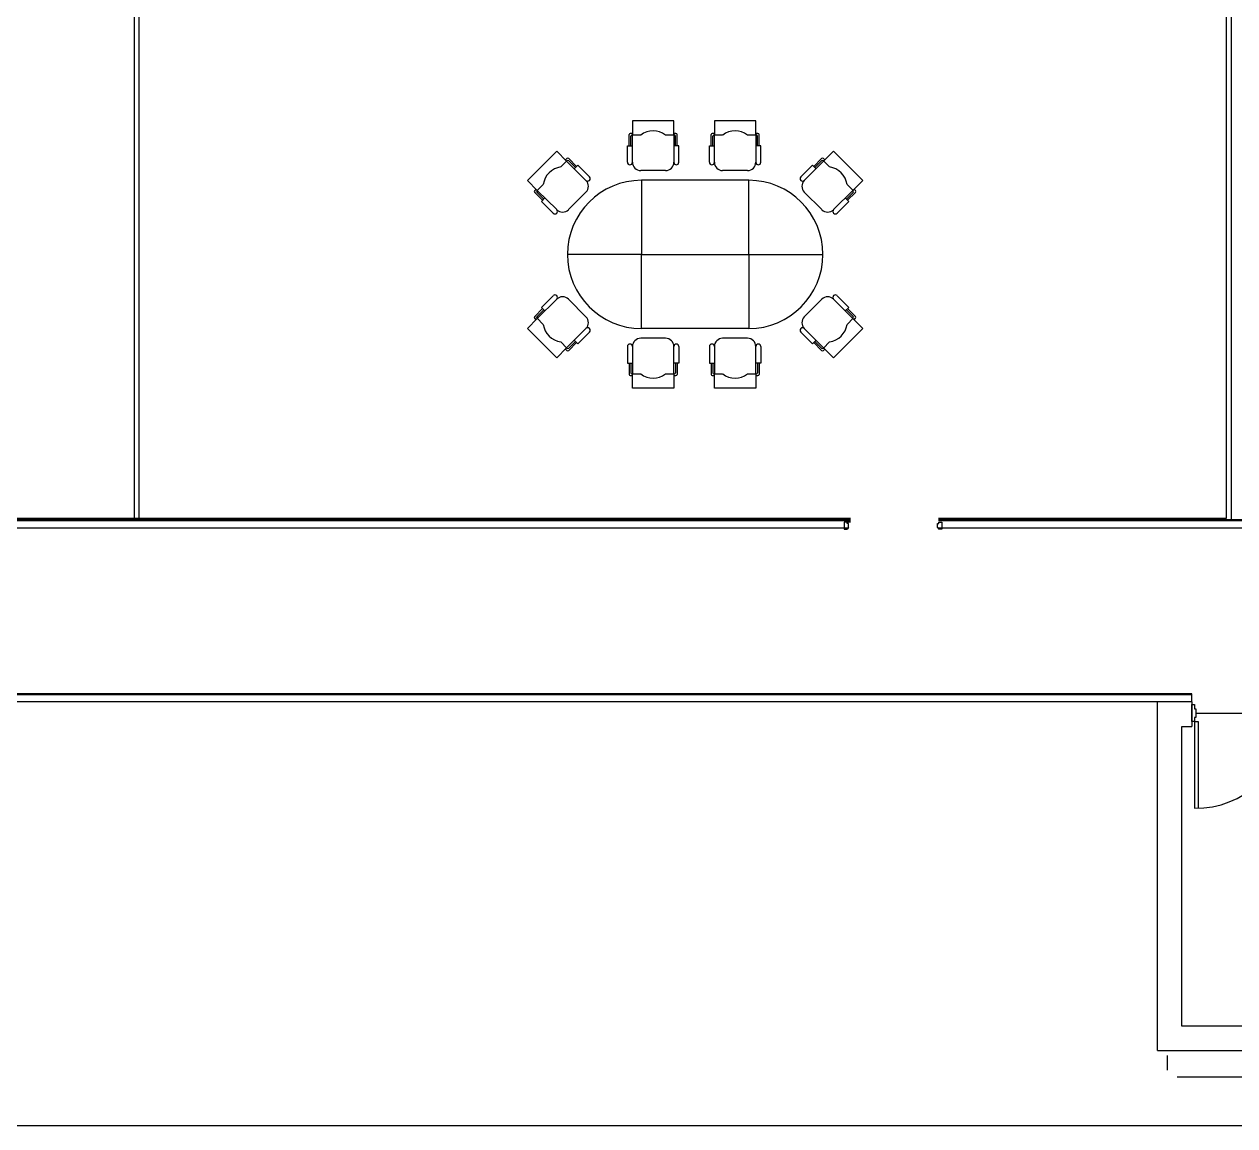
# Model space of a CAD drawing. Header units: millimetres. Extents: x 391350 to 515311, y -283575 to -199845.
# Drawn here: x 403769 to 416187, y -283575 to -272278 of the extents above; entities that cross this region are included whole.
import ezdxf

# ---------------------------------------------------------------- set-up
doc = ezdxf.new("R2010")
doc.units = ezdxf.units.MM
doc.layers.add('Evac_Exit', color=6, linetype='Continuous')

msp = doc.modelspace()

# ---------------------------------------------------------------- linework, layer by layer
at = {"color": 0}
for p, q in [((404895, -259873), (404895, -277348)), ((404945, -259873), (404945, -277348)), ((416098, -259873), (416098, -277348)), ((416148, -259873), (416148, -277360)), ((410008, -273269), (410008, -273414)), ((410433, -273269), (410008, -273269)), ((410433, -273414), (410433, -273269)), ((411273, -273269), (410848, -273269)), ((410848, -273269), (410848, -273414)), ((411273, -273414), (411273, -273269)), ((409974, -273524), (409974, -273410)), ((409986, -273397), (410008, -273397)), ((409991, -273524), (409991, -273427)), ((410003, -273414), (410093, -273414)), ((410008, -273694), (410008, -273414)), ((410348, -273414), (410437, -273414)), ((410433, -273397), (410454, -273397)), ((410433, -273414), (410433, -273694)), ((410450, -273524), (410450, -273427)), ((410467, -273524), (410467, -273410)), ((410814, -273524), (410814, -273410)), ((410827, -273397), (410848, -273397)), ((410831, -273524), (410831, -273427)), ((410844, -273414), (410933, -273414)), ((410848, -273694), (410848, -273414)), ((411188, -273414), (411277, -273414)), ((411273, -273397), (411294, -273397)), ((411273, -273414), (411273, -273694)), ((411290, -273524), (411290, -273427)), ((411307, -273524), (411307, -273410)), ((408930, -273880), (409231, -273579)), ((409231, -273579), (409333, -273681)), ((409336, -273678), (409273, -273742)), ((409336, -273654), (409321, -273669)), ((409531, -273880), (409333, -273681)), ((409435, -273736), (409354, -273654)), ((409423, -273748), (409354, -273678)), ((411771, -273880), (411969, -273681)), ((411867, -273736), (411948, -273654)), ((411879, -273748), (411948, -273678)), ((411966, -273654), (411981, -273669)), ((411966, -273678), (412029, -273742)), ((412071, -273579), (411969, -273681)), ((412372, -273880), (412071, -273579)), ((410348, -273779), (410093, -273779)), ((411188, -273779), (410933, -273779)), ((409032, -273982), (408930, -273880)), ((409092, -273922), (409029, -273985)), ((412209, -273922), (412273, -273985)), ((412270, -273982), (412372, -273880)), ((409020, -273970), (409005, -273985)), ((409086, -274084), (409005, -274003)), ((409098, -274072), (409029, -274003)), ((409032, -273982), (409231, -274180)), ((409351, -274180), (409531, -274000)), ((411951, -274180), (411771, -274000)), ((412270, -273982), (412071, -274180)), ((412203, -274072), (412273, -274003)), ((412215, -274084), (412297, -274003)), ((412282, -273970), (412297, -273985)), ((410101, -274639), (409341, -274639)), ((411201, -274639), (411961, -274639)), ((409032, -275297), (409231, -275098)), ((409351, -275098), (409531, -275279)), ((411951, -275098), (411771, -275279)), ((412270, -275297), (412071, -275098)), ((409032, -275297), (408930, -275399)), ((409086, -275195), (409005, -275276)), ((409020, -275309), (409005, -275294)), ((409098, -275207), (409029, -275276)), ((409092, -275357), (409029, -275294)), ((412203, -275207), (412273, -275276)), ((412209, -275357), (412273, -275294)), ((412215, -275195), (412297, -275276)), ((412270, -275297), (412372, -275399)), ((412282, -275309), (412297, -275294)), ((408930, -275399), (409231, -275699)), ((409531, -275399), (409333, -275597)), ((411771, -275399), (411969, -275597)), ((412372, -275399), (412071, -275699)), ((409336, -275600), (409273, -275537)), ((409423, -275531), (409354, -275600)), ((409435, -275543), (409354, -275624)), ((410348, -275499), (410093, -275499)), ((411188, -275499), (410933, -275499)), ((411867, -275543), (411948, -275624)), ((411879, -275531), (411948, -275600)), ((411966, -275600), (412029, -275537)), ((409231, -275699), (409333, -275597)), ((409336, -275624), (409321, -275609)), ((410008, -275584), (410008, -275865)), ((410433, -275865), (410433, -275584)), ((410848, -275584), (410848, -275865)), ((411273, -275865), (411273, -275584)), ((411966, -275624), (411981, -275609)), ((412071, -275699), (411969, -275597)), ((409974, -275754), (409974, -275869)), ((409991, -275754), (409991, -275852)), ((410450, -275754), (410450, -275852)), ((410467, -275754), (410467, -275869)), ((410814, -275754), (410814, -275869)), ((410831, -275754), (410831, -275852)), ((411290, -275754), (411290, -275852)), ((411307, -275754), (411307, -275869)), ((409986, -275882), (410008, -275882)), ((410003, -275865), (410093, -275865)), ((410008, -276009), (410008, -275865)), ((410348, -275865), (410437, -275865)), ((410433, -275865), (410433, -276009)), ((410433, -275882), (410454, -275882)), ((410827, -275882), (410848, -275882)), ((410844, -275865), (410933, -275865)), ((410848, -276009), (410848, -275865)), ((411188, -275865), (411277, -275865)), ((411273, -275865), (411273, -276009)), ((411273, -275882), (411294, -275882)), ((410433, -276009), (410008, -276009)), ((411273, -276009), (410848, -276009)), ((412246, -277348), (395516, -277348)), ((412246, -277360), (395516, -277360)), ((412246, -277370), (395516, -277370)), ((412180, -277384), (412180, -277456)), ((412246, -277384), (412180, -277384)), ((412211, -277399), (412211, -277384)), ((412224, -277399), (412211, -277399)), ((412224, -277438), (412224, -277399)), ((413137, -277438), (413137, -277399)), ((413137, -277399), (413150, -277399)), ((416098, -277348), (413148, -277348)), ((430845, -277360), (413149, -277360)), ((430895, -277370), (413149, -277370)), ((413150, -277399), (413150, -277384)), ((413150, -277384), (413180, -277384)), ((413180, -277384), (413180, -277456)), ((412219, -277445), (395466, -277445)), ((412180, -277456), (412211, -277456)), ((412224, -277438), (412211, -277456)), ((413137, -277438), (413150, -277456)), ((430895, -277445), (413142, -277445)), ((413180, -277456), (413150, -277456)), ((415745, -279145), (395466, -279145)), ((415745, -279154), (395466, -279154)), ((415745, -279229), (415745, -279145)), ((415745, -279229), (395466, -279229)), ((415395, -282804), (415395, -279229)), ((415745, -279229), (415395, -279229)), ((415745, -279229), (415745, -279479)), ((415745, -279430), (415745, -279256)), ((415745, -279256), (415775, -279256)), ((415775, -279256), (415775, -279299)), ((415775, -279299), (415788, -279299)), ((415788, -279387), (415775, -279387)), ((415775, -279387), (415775, -279430)), ((415788, -279299), (415788, -279387)), ((415645, -279479), (415745, -279479)), ((415645, -282554), (415645, -279479)), ((415775, -279430), (415745, -279430)), ((415775, -279430), (415775, -280319)), ((415810, -279430), (415810, -280319)), ((424145, -282554), (415645, -282554)), ((415395, -282804), (424395, -282804)), ((415495, -283004), (415495, -282854)), ((415595, -283074), (420195, -283074))]:
    msp.add_line(p, q, dxfattribs=at)
for points in [[(391350, -248700), (449973, -248700), (449973, -283575), (391350, -283575)], [(410101, -274639), (411201, -274639), (411201, -273879), (410101, -273879)], [(410101, -274639), (411201, -274639), (411201, -275399), (410101, -275399)]]:
    msp.add_lwpolyline(points, close=True, dxfattribs=at)
for points in [[(409957, -273694), (409957, -273524), (410008, -273524)], [(410484, -273694), (410484, -273524), (410433, -273524)], [(410797, -273694), (410797, -273524), (410848, -273524)], [(411324, -273694), (411324, -273524), (411273, -273524)], [(409567, -273844), (409447, -273724), (409411, -273760)], [(411735, -273844), (411855, -273724), (411891, -273760)], [(409195, -274216), (409074, -274096), (409110, -274060)], [(412107, -274216), (412227, -274096), (412191, -274060)], [(409195, -275062), (409074, -275183), (409110, -275219)], [(412107, -275062), (412227, -275183), (412191, -275219)], [(409567, -275435), (409447, -275555), (409411, -275519)], [(411735, -275435), (411855, -275555), (411891, -275519)], [(409957, -275584), (409957, -275754), (410008, -275754)], [(410484, -275584), (410484, -275754), (410433, -275754)], [(410797, -275584), (410797, -275754), (410848, -275754)], [(411324, -275584), (411324, -275754), (411273, -275754)], [(404945, -277348), (412246, -277348)], [(413148, -277348), (416098, -277348)], [(415775, -279430), (415810, -279430)]]:
    msp.add_lwpolyline(points, dxfattribs=at)
for centre, radius, start, end in [((409986, -273410), 12.8, 90, 180), ((410003, -273427), 12.8, 90, 180), ((410220, -273584), 212, 53.1301, 126.8699), ((410437, -273427), 12.8, 0, 90), ((410454, -273410), 12.8, 0, 90), ((410827, -273410), 12.8, 90, 180), ((410844, -273427), 12.8, 90, 180), ((411061, -273584), 212, 53.1301, 126.8699), ((411277, -273427), 12.8, 0, 90), ((411294, -273410), 12.8, 0, 90), ((409345, -273663), 12.8, 45, 135), ((409345, -273687), 12.8, 45, 135), ((409982, -273694), 25.5, 180, 0), ((410093, -273694), 85, 180, 270), ((410348, -273694), 85, 270, 0), ((410458, -273694), 25.5, 180, 0), ((410823, -273694), 25.5, 180, 0), ((410933, -273694), 85, 180, 270), ((411188, -273694), 85, 270, 0), ((411299, -273694), 25.5, 180, 0), ((411957, -273663), 12.8, 45, 135), ((411957, -273687), 12.8, 45, 135), ((409303, -273952), 212, 98.1301, 171.8699), ((411999, -273952), 212, 8.1301, 81.8699), ((410101, -274639), 760, 90, 270), ((409549, -273862), 25.5, 225, 45), ((409471, -273940), 85, 315, 45), ((411201, -274639), 760, 270, 90), ((411753, -273862), 25.5, 135, 315), ((411831, -273940), 85, 135, 225), ((409014, -273994), 12.8, 135, 225), ((409038, -273994), 12.8, 135, 225), ((412264, -273994), 12.8, 315, 45), ((412288, -273994), 12.8, 315, 45), ((409213, -274198), 25.5, 225, 45), ((409291, -274120), 85, 225, 315), ((412011, -274120), 85, 225, 315), ((412089, -274198), 25.5, 135, 315), ((409213, -275080), 25.5, 315, 135), ((412089, -275080), 25.5, 45, 225), ((409291, -275159), 85, 45, 135), ((412011, -275159), 85, 45, 135), ((409014, -275285), 12.8, 135, 225), ((409038, -275285), 12.8, 135, 225), ((409471, -275339), 85, 315, 45), ((411831, -275339), 85, 135, 225), ((412264, -275285), 12.8, 315, 45), ((412288, -275285), 12.8, 315, 45), ((409303, -275327), 212, 188.1301, 261.8699), ((409549, -275417), 25.5, 315, 135), ((411753, -275417), 25.5, 45, 225), ((411999, -275327), 212, 278.1301, 351.8699), ((409982, -275584), 25.5, 0, 180), ((410093, -275584), 85, 90, 180), ((410348, -275584), 85, 0, 90), ((410458, -275584), 25.5, 0, 180), ((410823, -275584), 25.5, 0, 180), ((410933, -275584), 85, 90, 180), ((411188, -275584), 85, 0, 90), ((411299, -275584), 25.5, 0, 180), ((409345, -275591), 12.8, 225, 315), ((409345, -275615), 12.8, 225, 315), ((411957, -275591), 12.8, 225, 315), ((411957, -275615), 12.8, 225, 315), ((409986, -275869), 12.8, 180, 270), ((410003, -275852), 12.8, 180, 270), ((410220, -275695), 212, 233.1301, 306.8699), ((410437, -275852), 12.8, 270, 0), ((410454, -275869), 12.8, 270, 0), ((410827, -275869), 12.8, 180, 270), ((410844, -275852), 12.8, 180, 270), ((411061, -275695), 212, 233.1301, 306.8699), ((411277, -275852), 12.8, 270, 0), ((411294, -275869), 12.8, 270, 0), ((415789, -279394), 925, 269.1146, 357.7515)]:
    msp.add_arc(centre, radius, start, end, dxfattribs=at)
at = {"layer": 'Evac_Exit'}
msp.add_line((415788, -279343), (416701, -279343), dxfattribs=at)

doc.saveas('drawing.dxf')
